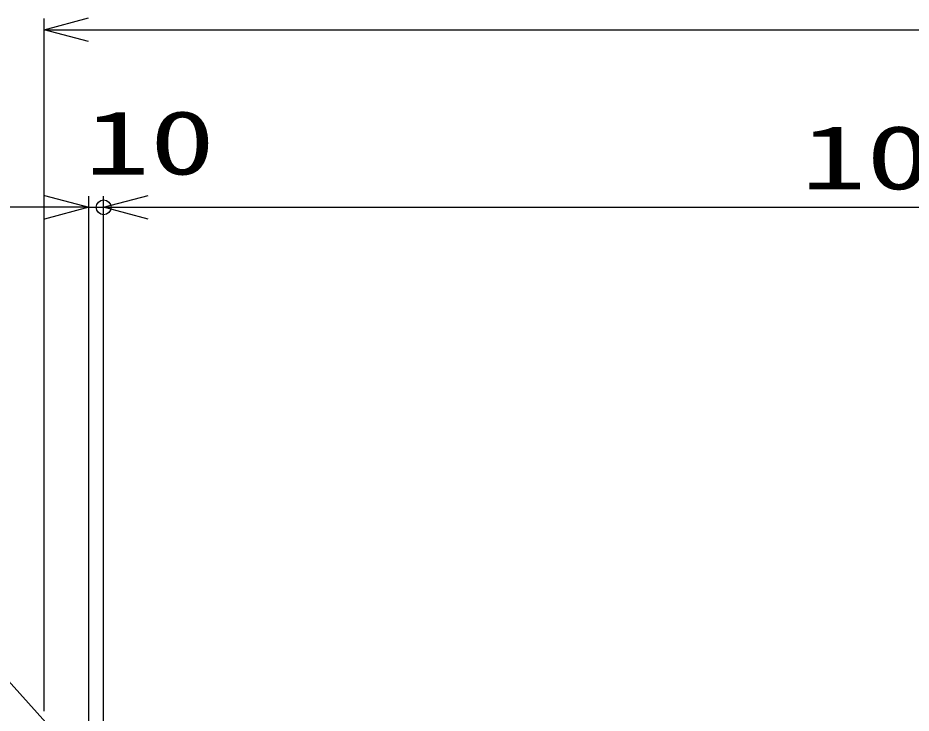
# Model space of a CAD drawing. Units: millimetres, scale not verified. Extents: x -4455 to 4455, y -3150 to 3150.
# Drawn here: x -2983 to -2380, y 258 to 728 of the extents above; entities that cross this region are included whole.
import ezdxf
from ezdxf.enums import TextEntityAlignment as Align

# ---------------------------------------------------------------- set-up
doc = ezdxf.new("R2010")
doc.units = ezdxf.units.MM
doc.header["$LTSCALE"] = 20
doc.header["$PDMODE"] = 32
doc.header["$PDSIZE"] = 10
doc.linetypes.add('USER2', pattern=[0.375, 0.25, -0.125])
doc.layers.add('0-0_寸法線', color=4, linetype='Continuous', lineweight=25)
doc.layers.add('0-1_0', color=3, linetype='USER2', lineweight=25)
doc.layers.add('0-2_DEFPOINTS', color=7, linetype='Continuous')
doc.styles.add('ＭＳ ゴシック', font='')
doc.styles.get('ＭＳ ゴシック').set_extended_font_data('MS Gothic')

# ---------------------------------------------------------------- blocks, each defined once
blk = doc.blocks.new('_Open30')
at = {"layer": '0-1_0', "color": 4, "linetype": 'Continuous'}
blk.add_line((0, 0), (-20, 0), dxfattribs=at)
blk.add_lwpolyline([(-20, 5.36), (0, 0), (-20, -5.36)], dxfattribs=at)

msp = doc.modelspace()

# ---------------------------------------------------------------- linework, layer by layer
at = {"layer": '0-0_寸法線'}
for p, q in [((-2965.63, 259.73), (-2965.63, 727.88)), ((-2935.63, 720.38), (-1795.63, 720.38)), ((-2935.38, 225.16), (-2935.38, 607.88)), ((-2925.38, 167.16), (-2925.38, 607.88)), ((-2925.38, 167.16), (-2925.38, 607.88)), ((-2965.38, 600.38), (-2995.38, 600.38)), ((-2935.38, 600.38), (-2925.38, 600.38)), ((-2895.38, 600.38), (-1863.38, 600.38)), ((-2895.38, 600.38), (-2865.38, 600.38))]:
    msp.add_line(p, q, dxfattribs=at)
msp.add_lwpolyline([(-3745.34, 500.41), (-3187.14, 500.41), (-2812.3, 82.2)], dxfattribs=at)
at = {"layer": '0-2_DEFPOINTS'}
msp.add_point((-2925.38, 600.38), dxfattribs=at)

# ---------------------------------------------------------------- block references
at = {"layer": '0-0_寸法線', "xscale": 1.5, "yscale": 1.5, "rotation": 180}
for p in [(-2965.63, 720.38), (-2925.38, 600.38), (-2925.38, 600.38)]:
    msp.add_blockref('_Open30', p, dxfattribs=at)
at = {"layer": '0-0_寸法線', "xscale": 1.5, "yscale": 1.5}
msp.add_blockref('_Open30', (-2935.38, 600.38), dxfattribs=at)

# ---------------------------------------------------------------- texts
at = {"layer": '0-0_寸法線', "color": 2, "style": 'ＭＳ ゴシック', "width": 1.5}
for s, p in [('10', (-2938.33, 609.55)), ('1092', (-2454.38, 599.55))]:
    msp.add_text(s, height=43.26, dxfattribs=at).set_placement(p, align=Align.BOTTOM_LEFT)

doc.saveas('drawing.dxf')
